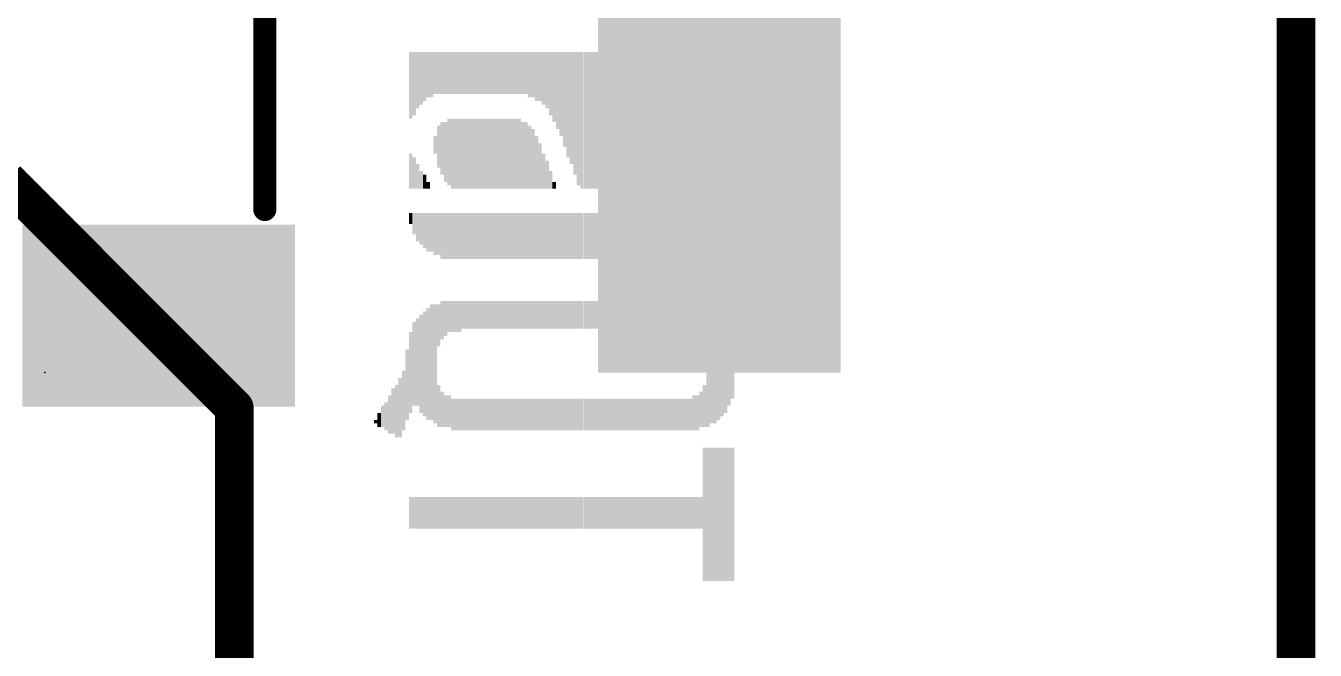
# Model space of a CAD drawing. Extents: x -44.1 to 38.2, y -17 to 24.8.
# Drawn here: x 29.72 to 38.23, y -5.01 to -0.89 of the extents above; entities that cross this region are included whole.
import ezdxf

# ---------------------------------------------------------------- set-up
doc = ezdxf.new("R2010")
doc.units = 0
for name, color, linetype in [('1', 12, 'CONTINUOUS'), ('16', 5, 'CONTINUOUS'), ('20', 53, 'CONTINUOUS'), ('21', 40, 'CONTINUOUS'), ('24', 6, 'CONTINUOUS')]:
    doc.layers.add(name, color=color, linetype=linetype)

# ---------------------------------------------------------------- blocks, each defined once
blk = doc.blocks.new('RECT')
blk.add_solid([(-0.5, -0.5), (0.5, -0.5), (-0.5, 0.5), (0.5, 0.5)])

msp = doc.modelspace()

# ---------------------------------------------------------------- linework, layer by layer
at = {"layer": '1', "const_width": 0.254}
msp.add_lwpolyline([(38.1, 10.795), (38.1, -10.795)], dxfattribs=at)
at = {"layer": '16', "const_width": 0.254}
for points in [[(38.1, 10.795), (38.1, -10.795)], [(29.591, -1.905), (31.095, -3.409)], [(31.095, -3.409), (31.095, -7.475)]]:
    msp.add_lwpolyline(points, dxfattribs=at)
at = {"layer": '16', "const_width": 0.127}
for points in [[(31.1585, -3.409, 1), (31.0315, -3.409)], [(31.0501, -3.4539, 1), (31.1399, -3.3641)]]:
    msp.add_lwpolyline(points, format="xyb", dxfattribs=at)
at = {"layer": '20'}
msp.add_line((38.1, 8.255), (38.1, -8.255), dxfattribs=at)
at = {"layer": '21', "const_width": 0.1524}
msp.add_lwpolyline([(31.296, -2.1), (31.296, 2.1)], dxfattribs=at)
at = {"layer": '21', "const_width": 0.0762}
msp.add_lwpolyline([(31.2579, -2.1, 1), (31.3341, -2.1)], format="xyb", dxfattribs=at)
at = {"layer": '24'}
msp.add_point((29.845, -3.175), dxfattribs=at)

# ---------------------------------------------------------------- block references
at = {"layer": '1', "xscale": 1.8, "yscale": 1.2, "rotation": 180}
msp.add_blockref('RECT', (30.596, -2.8), dxfattribs=at)
at = {"layer": '16', "xscale": 3, "yscale": 1.6, "rotation": 90}
msp.add_blockref('RECT', (34.295, -1.675), dxfattribs=at)
at = {"layer": '21', "rotation": 270}
for p, xscale, yscale in [((34.0821, 0.334), 5.5194, 0.0231), ((34.1052, 0.334), 5.5194, 0.0231), ((34.1283, 0.334), 5.5194, 0.0231), ((34.1514, 0.334), 5.5194, 0.0231), ((34.1746, 0.334), 5.5194, 0.0231), ((34.1977, 0.3467), 5.494, 0.0231), ((34.2208, 0.3467), 5.494, 0.0231), ((34.2439, 0.3581), 5.4712, 0.0231), ((34.267, 0.3581), 5.4712, 0.0231), ((34.29, 0.3696), 5.4483, 0.0229), ((34.313, 0.381), 5.4254, 0.0231), ((34.3361, 0.3924), 5.4026, 0.0231), ((34.3592, 0.4153), 5.3569, 0.0231), ((34.3823, 0.4496), 5.2883, 0.0231), ((34.059, -1.2357), 0.668, 0.0231), ((33.9437, -1.2128), 0.3937, 0.0231), ((33.9668, -1.2243), 0.4166, 0.0231), ((33.9899, -1.2243), 0.4623, 0.0231), ((34.013, -1.2243), 0.508, 0.0231), ((34.036, -1.2357), 0.5766, 0.0229), ((32.258, -1.2814), 0.4394, 0.0229), ((32.281, -1.27), 0.4166, 0.0231), ((32.3041, -1.2471), 0.3708, 0.0231), ((32.3272, -1.2357), 0.348, 0.0231), ((32.3503, -1.223), 0.3226, 0.0231), ((32.3734, -1.2116), 0.2997, 0.0231), ((32.3966, -1.2116), 0.2997, 0.0231), ((32.4197, -1.2001), 0.2769, 0.0231), ((32.4428, -1.2002), 0.2769, 0.0231), ((32.4659, -1.2001), 0.2769, 0.0231), ((32.489, -1.2002), 0.2769, 0.0231), ((32.512, -1.2002), 0.2769, 0.0229), ((32.535, -1.2002), 0.2769, 0.0231), ((32.5581, -1.2001), 0.2769, 0.0231), ((32.5812, -1.2002), 0.2769, 0.0231), ((32.6043, -1.2001), 0.2769, 0.0231), ((32.6274, -1.2002), 0.2769, 0.0231), ((32.6506, -1.2002), 0.2769, 0.0231), ((32.6737, -1.2001), 0.2769, 0.0231), ((32.6968, -1.2002), 0.2769, 0.0231), ((32.7199, -1.2001), 0.2769, 0.0231), ((32.743, -1.2002), 0.2769, 0.0231), ((32.766, -1.2002), 0.2769, 0.0229), ((32.789, -1.2002), 0.2769, 0.0231), ((32.8121, -1.2001), 0.2769, 0.0231), ((32.8352, -1.2002), 0.2769, 0.0231), ((32.8583, -1.2001), 0.2769, 0.0231), ((32.8814, -1.2002), 0.2769, 0.0231), ((32.9046, -1.2002), 0.2769, 0.0231), ((32.9277, -1.2001), 0.2769, 0.0231), ((32.9508, -1.2002), 0.2769, 0.0231), ((32.9739, -1.2001), 0.2769, 0.0231), ((32.997, -1.2002), 0.2769, 0.0231), ((33.02, -1.2002), 0.2769, 0.0229), ((33.043, -1.2116), 0.2997, 0.0231), ((33.0661, -1.2116), 0.2997, 0.0231), ((33.0892, -1.223), 0.3226, 0.0231), ((33.1123, -1.223), 0.3226, 0.0231), ((33.1354, -1.2357), 0.348, 0.0231), ((33.1586, -1.2471), 0.3708, 0.0231), ((33.1817, -1.27), 0.4166, 0.0231), ((33.2048, -1.2929), 0.4623, 0.0231), ((33.2279, -1.3157), 0.508, 0.0231), ((33.251, -1.3386), 0.5537, 0.0231), ((33.274, -1.3741), 0.6248, 0.0229), ((33.297, -1.4084), 0.6934, 0.0231), ((33.3201, -1.4313), 0.7391, 0.0231), ((33.3432, -1.4656), 0.8077, 0.0231), ((33.3663, -1.5011), 0.8788, 0.0231), ((33.3894, -1.5126), 0.9017, 0.0231), ((33.4126, -1.5126), 0.9017, 0.0231), ((33.4357, -1.5126), 0.9017, 0.0231), ((33.4588, -1.5126), 0.9017, 0.0231), ((33.4819, -1.5126), 0.9017, 0.0231), ((33.505, -1.2002), 0.2769, 0.0231), ((33.528, -1.2002), 0.2769, 0.0229), ((33.551, -1.2002), 0.2769, 0.0231), ((33.5741, -1.2001), 0.2769, 0.0231), ((33.5972, -1.2002), 0.2769, 0.0231), ((33.6203, -1.2001), 0.2769, 0.0231), ((33.6434, -1.2002), 0.2769, 0.0231), ((33.6666, -1.2002), 0.2769, 0.0231), ((33.6897, -1.2001), 0.2769, 0.0231), ((33.7128, -1.2002), 0.2769, 0.0231), ((33.7359, -1.2001), 0.2769, 0.0231), ((33.759, -1.2116), 0.2997, 0.0231), ((33.782, -1.2116), 0.2997, 0.0229), ((33.805, -1.2116), 0.2997, 0.0231), ((33.8281, -1.2116), 0.2997, 0.0231), ((33.8512, -1.2002), 0.3226, 0.0231), ((33.8743, -1.2116), 0.3454, 0.0231), ((33.8974, -1.2116), 0.3454, 0.0231), ((33.9206, -1.2243), 0.3708, 0.0231), ((32.4659, -1.6967), 0.3454, 0.0231), ((32.489, -1.7208), 0.3937, 0.0231), ((32.512, -1.7208), 0.4394, 0.0229), ((32.535, -1.7323), 0.4623, 0.0231), ((32.5581, -1.7323), 0.4623, 0.0231), ((32.5812, -1.7323), 0.4623, 0.0231), ((32.6043, -1.7323), 0.4623, 0.0231), ((32.6274, -1.7323), 0.4623, 0.0231), ((32.6506, -1.7323), 0.4623, 0.0231), ((32.6737, -1.7323), 0.4623, 0.0231), ((32.6968, -1.7323), 0.4623, 0.0231), ((32.7199, -1.7323), 0.4623, 0.0231), ((32.743, -1.7323), 0.4623, 0.0231), ((32.766, -1.7323), 0.4623, 0.0229), ((32.789, -1.7323), 0.4623, 0.0231), ((32.8121, -1.7323), 0.4623, 0.0231), ((32.8352, -1.7323), 0.4623, 0.0231), ((32.8583, -1.7323), 0.4623, 0.0231), ((32.8814, -1.7323), 0.4623, 0.0231), ((32.9046, -1.7323), 0.4623, 0.0231), ((32.9277, -1.7323), 0.4623, 0.0231), ((32.9508, -1.7323), 0.4623, 0.0231), ((32.9739, -1.7323), 0.4623, 0.0231), ((32.997, -1.7437), 0.4394, 0.0231), ((33.02, -1.7437), 0.4394, 0.0229), ((33.505, -1.7437), 0.4394, 0.0231), ((33.528, -1.7437), 0.4394, 0.0229), ((33.551, -1.7437), 0.4394, 0.0231), ((33.5741, -1.7437), 0.4394, 0.0231), ((33.5972, -1.7437), 0.4394, 0.0231), ((33.6203, -1.7437), 0.4394, 0.0231), ((33.6434, -1.7437), 0.4394, 0.0231), ((33.6666, -1.7437), 0.4394, 0.0231), ((33.6897, -1.7437), 0.4394, 0.0231), ((33.7128, -1.7437), 0.4394, 0.0231), ((33.7359, -1.7437), 0.4394, 0.0231), ((33.759, -1.7437), 0.4394, 0.0231), ((33.782, -1.7437), 0.4394, 0.0229), ((33.805, -1.7323), 0.4166, 0.0231), ((33.8281, -1.7323), 0.4166, 0.0231), ((32.4197, -1.6739), 0.1168, 0.0231), ((32.4428, -1.6853), 0.2769, 0.0231), ((33.043, -1.7551), 0.4166, 0.0231), ((33.0661, -1.7666), 0.3937, 0.0231), ((33.0892, -1.7894), 0.348, 0.0231), ((33.8512, -1.7323), 0.3708, 0.0231), ((33.8743, -1.7437), 0.348, 0.0231), ((33.8974, -1.731), 0.2769, 0.0231), ((33.1123, -1.8136), 0.2997, 0.0231), ((33.9206, -1.7437), 0.1143, 0.0231), ((32.258, -1.8478), 0.2311, 0.0229), ((32.281, -1.8593), 0.2083, 0.0231), ((33.1354, -1.8478), 0.2311, 0.0231), ((33.1586, -1.8707), 0.1854, 0.0231), ((32.3041, -1.8821), 0.1626, 0.0231), ((32.3272, -1.905), 0.1168, 0.0231), ((32.3503, -1.9164), 0.094, 0.0231), ((33.1817, -1.905), 0.1168, 0.0231), ((32.3734, -1.9406), 0.0457, 0.0231), ((33.2048, -1.9406), 0.0457, 0.0231), ((34.059, -2.159), 0.5334, 0.0231), ((33.9899, -2.2288), 0.3937, 0.0231), ((34.013, -2.206), 0.4394, 0.0231), ((34.036, -2.1946), 0.4623, 0.0229), ((32.258, -2.159), 0.0711, 0.0229), ((32.281, -2.1933), 0.1397, 0.0231), ((32.3041, -2.2161), 0.1854, 0.0231), ((32.3272, -2.2276), 0.2083, 0.0231), ((32.3503, -2.239), 0.2311, 0.0231), ((32.3734, -2.2504), 0.254, 0.0231), ((32.3966, -2.2504), 0.254, 0.0231), ((32.4197, -2.2619), 0.2769, 0.0231), ((32.4428, -2.2619), 0.2769, 0.0231), ((32.4659, -2.2746), 0.3023, 0.0231), ((32.489, -2.2746), 0.3023, 0.0231), ((32.512, -2.2746), 0.3023, 0.0229), ((32.535, -2.2746), 0.3023, 0.0231), ((32.5581, -2.2746), 0.3023, 0.0231), ((32.5812, -2.2746), 0.3023, 0.0231), ((32.6043, -2.2746), 0.3023, 0.0231), ((32.6274, -2.2746), 0.3023, 0.0231), ((32.6506, -2.2746), 0.3023, 0.0231), ((32.6737, -2.2746), 0.3023, 0.0231), ((32.6968, -2.2746), 0.3023, 0.0231), ((32.7199, -2.2746), 0.3023, 0.0231), ((32.743, -2.2746), 0.3023, 0.0231), ((32.766, -2.2746), 0.3023, 0.0229), ((32.789, -2.2746), 0.3023, 0.0231), ((32.8121, -2.2746), 0.3023, 0.0231), ((32.8352, -2.2746), 0.3023, 0.0231), ((32.8583, -2.2746), 0.3023, 0.0231), ((32.8814, -2.2746), 0.3023, 0.0231), ((32.9046, -2.2746), 0.3023, 0.0231), ((32.9277, -2.2746), 0.3023, 0.0231), ((32.9508, -2.2746), 0.3023, 0.0231), ((32.9739, -2.2746), 0.3023, 0.0231), ((32.997, -2.2746), 0.3023, 0.0231), ((33.02, -2.2746), 0.3023, 0.0229), ((33.043, -2.2746), 0.3023, 0.0231), ((33.0661, -2.2746), 0.3023, 0.0231), ((33.0892, -2.2746), 0.3023, 0.0231), ((33.1123, -2.2746), 0.3023, 0.0231), ((33.1354, -2.2746), 0.3023, 0.0231), ((33.1586, -2.2746), 0.3023, 0.0231), ((33.1817, -2.2746), 0.3023, 0.0231), ((33.2048, -2.2746), 0.3023, 0.0231), ((33.2279, -2.2746), 0.3023, 0.0231), ((33.251, -2.2746), 0.3023, 0.0231), ((33.274, -2.2746), 0.3023, 0.0229), ((33.297, -2.2746), 0.3023, 0.0231), ((33.3201, -2.2746), 0.3023, 0.0231), ((33.3432, -2.2746), 0.3023, 0.0231), ((33.3663, -2.2746), 0.3023, 0.0231), ((33.3894, -2.2746), 0.3023, 0.0231), ((33.4126, -2.2746), 0.3023, 0.0231), ((33.4357, -2.2746), 0.3023, 0.0231), ((33.4588, -2.2746), 0.3023, 0.0231), ((33.4819, -2.2746), 0.3023, 0.0231), ((33.505, -2.2746), 0.3023, 0.0231), ((33.528, -2.2746), 0.3023, 0.0229), ((33.551, -2.2746), 0.3023, 0.0231), ((33.5741, -2.2746), 0.3023, 0.0231), ((33.5972, -2.2746), 0.3023, 0.0231), ((33.6203, -2.2746), 0.3023, 0.0231), ((33.6434, -2.2746), 0.3023, 0.0231), ((33.6666, -2.2746), 0.3023, 0.0231), ((33.6897, -2.2746), 0.3023, 0.0231), ((33.7128, -2.2746), 0.3023, 0.0231), ((33.7359, -2.2746), 0.3023, 0.0231), ((33.759, -2.2746), 0.3023, 0.0231), ((33.782, -2.2746), 0.3023, 0.0229), ((33.805, -2.2746), 0.3023, 0.0231), ((33.8281, -2.2631), 0.3251, 0.0231), ((33.8512, -2.2631), 0.3251, 0.0231), ((33.8743, -2.2631), 0.3251, 0.0231), ((33.8974, -2.2517), 0.348, 0.0231), ((33.9206, -2.2517), 0.348, 0.0231), ((33.9437, -2.2403), 0.3708, 0.0231), ((33.9668, -2.2403), 0.3708, 0.0231), ((32.4659, -2.8296), 0.254, 0.0231), ((32.489, -2.8181), 0.2311, 0.0231), ((32.512, -2.8054), 0.2057, 0.0229), ((32.535, -2.8054), 0.2057, 0.0231), ((32.5581, -2.8054), 0.2057, 0.0231), ((32.5812, -2.8054), 0.2057, 0.0231), ((32.6043, -2.794), 0.1829, 0.0231), ((32.6274, -2.794), 0.1829, 0.0231), ((32.6506, -2.794), 0.1829, 0.0231), ((32.6737, -2.794), 0.1829, 0.0231), ((32.6968, -2.794), 0.1829, 0.0231), ((32.7199, -2.794), 0.1829, 0.0231), ((32.743, -2.794), 0.1829, 0.0231), ((32.766, -2.794), 0.1829, 0.0229), ((32.789, -2.794), 0.1829, 0.0231), ((32.8121, -2.794), 0.1829, 0.0231), ((32.8352, -2.794), 0.1829, 0.0231), ((32.8583, -2.794), 0.1829, 0.0231), ((32.8814, -2.794), 0.1829, 0.0231), ((32.9046, -2.794), 0.1829, 0.0231), ((32.9277, -2.794), 0.1829, 0.0231), ((32.9508, -2.794), 0.1829, 0.0231), ((32.9739, -2.794), 0.1829, 0.0231), ((32.997, -2.794), 0.1829, 0.0231), ((33.02, -2.794), 0.1829, 0.0229), ((33.043, -2.794), 0.1829, 0.0231), ((33.0661, -2.794), 0.1829, 0.0231), ((33.0892, -2.794), 0.1829, 0.0231), ((33.1123, -2.794), 0.1829, 0.0231), ((33.1354, -2.794), 0.1829, 0.0231), ((33.1586, -2.794), 0.1829, 0.0231), ((33.1817, -2.794), 0.1829, 0.0231), ((33.2048, -2.794), 0.1829, 0.0231), ((33.2279, -2.794), 0.1829, 0.0231), ((33.251, -2.794), 0.1829, 0.0231), ((33.274, -2.794), 0.1829, 0.0229), ((33.297, -2.794), 0.1829, 0.0231), ((33.3201, -2.794), 0.1829, 0.0231), ((33.3432, -2.794), 0.1829, 0.0231), ((33.3663, -2.794), 0.1829, 0.0231), ((33.3894, -2.794), 0.1829, 0.0231), ((33.4126, -2.794), 0.1829, 0.0231), ((33.4357, -2.794), 0.1829, 0.0231), ((33.4588, -2.794), 0.1829, 0.0231), ((33.4819, -2.794), 0.1829, 0.0231), ((33.505, -2.794), 0.1829, 0.0231), ((33.528, -2.794), 0.1829, 0.0229), ((33.551, -2.794), 0.1829, 0.0231), ((33.5741, -2.794), 0.1829, 0.0231), ((33.5972, -2.794), 0.1829, 0.0231), ((33.6203, -2.794), 0.1829, 0.0231), ((33.6434, -2.794), 0.1829, 0.0231), ((33.6666, -2.794), 0.1829, 0.0231), ((33.6897, -2.794), 0.1829, 0.0231), ((33.7128, -2.794), 0.1829, 0.0231), ((33.7359, -2.794), 0.1829, 0.0231), ((33.759, -2.794), 0.1829, 0.0231), ((33.782, -2.794), 0.1829, 0.0229), ((33.805, -2.794), 0.1829, 0.0231), ((33.8281, -2.794), 0.1829, 0.0231), ((33.8512, -2.794), 0.1829, 0.0231), ((33.8743, -2.794), 0.1829, 0.0231), ((33.8974, -2.794), 0.1829, 0.0231), ((33.9206, -2.794), 0.1829, 0.0231), ((33.9437, -2.794), 0.1829, 0.0231), ((33.9668, -2.794), 0.1829, 0.0231), ((33.9899, -2.794), 0.1829, 0.0231), ((34.013, -2.794), 0.1829, 0.0231), ((34.036, -2.8054), 0.2057, 0.0229), ((34.059, -2.8054), 0.2057, 0.0231), ((34.0821, -2.8054), 0.2057, 0.0231), ((34.1052, -2.8054), 0.2057, 0.0231), ((34.1283, -2.8054), 0.2057, 0.0231), ((34.1514, -2.8181), 0.2311, 0.0231), ((34.1746, -2.8296), 0.254, 0.0231), ((32.3272, -3.1179), 0.6477, 0.0231), ((32.3503, -3.1178), 0.6934, 0.0231), ((32.3734, -3.1179), 0.7391, 0.0231), ((32.3966, -3.1064), 0.762, 0.0231), ((32.4197, -3.1178), 0.7849, 0.0231), ((32.4428, -2.8639), 0.2769, 0.0231), ((34.1977, -2.8638), 0.2769, 0.0231), ((34.2208, -3.1293), 0.8077, 0.0231), ((34.2439, -3.1293), 0.762, 0.0231), ((34.267, -3.1293), 0.762, 0.0231), ((34.29, -3.1293), 0.7163, 0.0229), ((34.313, -3.1293), 0.6706, 0.0231), ((32.281, -3.1166), 0.5537, 0.0231), ((32.3041, -3.1051), 0.5766, 0.0231), ((34.3361, -3.1293), 0.6248, 0.0231), ((34.3592, -3.1166), 0.5537, 0.0231), ((32.258, -3.175), 0.5334, 0.0229), ((34.3823, -3.128), 0.4394, 0.0231), ((32.235, -3.2563), 0.4623, 0.0231), ((32.1888, -3.4061), 0.3912, 0.0231), ((32.2119, -3.3591), 0.3937, 0.0231), ((32.1426, -3.429), 0.2997, 0.0231), ((32.1657, -3.429), 0.3454, 0.0231), ((32.4428, -3.3947), 0.2769, 0.0231), ((32.4659, -3.4176), 0.2311, 0.0231), ((34.1746, -3.4176), 0.2311, 0.0231), ((34.1977, -3.3947), 0.2769, 0.0231), ((32.0732, -3.4633), 0.1397, 0.0231), ((32.0963, -3.4633), 0.1854, 0.0231), ((32.1194, -3.4519), 0.254, 0.0231), ((32.489, -3.429), 0.2083, 0.0231), ((32.512, -3.429), 0.2083, 0.0229), ((32.535, -3.4519), 0.2083, 0.0231), ((32.5581, -3.4519), 0.2083, 0.0231), ((32.5812, -3.4519), 0.2083, 0.0231), ((32.6043, -3.4519), 0.2083, 0.0231), ((32.6274, -3.4519), 0.2083, 0.0231), ((32.6506, -3.4519), 0.2083, 0.0231), ((32.6737, -3.4519), 0.2083, 0.0231), ((32.6968, -3.4519), 0.2083, 0.0231), ((32.7199, -3.4519), 0.2083, 0.0231), ((32.743, -3.4519), 0.2083, 0.0231), ((32.766, -3.4519), 0.2083, 0.0229), ((32.789, -3.4519), 0.2083, 0.0231), ((32.8121, -3.4519), 0.2083, 0.0231), ((32.8352, -3.4519), 0.2083, 0.0231), ((32.8583, -3.4519), 0.2083, 0.0231), ((32.8814, -3.4519), 0.2083, 0.0231), ((32.9046, -3.4519), 0.2083, 0.0231), ((32.9277, -3.4519), 0.2083, 0.0231), ((32.9508, -3.4519), 0.2083, 0.0231), ((32.9739, -3.4519), 0.2083, 0.0231), ((32.997, -3.4519), 0.2083, 0.0231), ((33.02, -3.4519), 0.2083, 0.0229), ((33.043, -3.4519), 0.2083, 0.0231), ((33.0661, -3.4519), 0.2083, 0.0231), ((33.0892, -3.4519), 0.2083, 0.0231), ((33.1123, -3.4519), 0.2083, 0.0231), ((33.1354, -3.4519), 0.2083, 0.0231), ((33.1586, -3.4519), 0.2083, 0.0231), ((33.1817, -3.4519), 0.2083, 0.0231), ((33.2048, -3.4519), 0.2083, 0.0231), ((33.2279, -3.4519), 0.2083, 0.0231), ((33.251, -3.4519), 0.2083, 0.0231), ((33.274, -3.4519), 0.2083, 0.0229), ((33.297, -3.4519), 0.2083, 0.0231), ((33.3201, -3.4519), 0.2083, 0.0231), ((33.3432, -3.4519), 0.2083, 0.0231), ((33.3663, -3.4519), 0.2083, 0.0231), ((33.3894, -3.4519), 0.2083, 0.0231), ((33.4126, -3.4519), 0.2083, 0.0231), ((33.4357, -3.4519), 0.2083, 0.0231), ((33.4588, -3.4519), 0.2083, 0.0231), ((33.4819, -3.4519), 0.2083, 0.0231), ((33.505, -3.4519), 0.2083, 0.0231), ((33.528, -3.4519), 0.2083, 0.0229), ((33.551, -3.4519), 0.2083, 0.0231), ((33.5741, -3.4519), 0.2083, 0.0231), ((33.5972, -3.4519), 0.2083, 0.0231), ((33.6203, -3.4519), 0.2083, 0.0231), ((33.6434, -3.4519), 0.2083, 0.0231), ((33.6666, -3.4519), 0.2083, 0.0231), ((33.6897, -3.4519), 0.2083, 0.0231), ((33.7128, -3.4519), 0.2083, 0.0231), ((33.7359, -3.4519), 0.2083, 0.0231), ((33.759, -3.4519), 0.2083, 0.0231), ((33.782, -3.4519), 0.2083, 0.0229), ((33.805, -3.4519), 0.2083, 0.0231), ((33.8281, -3.4519), 0.2083, 0.0231), ((33.8512, -3.4519), 0.2083, 0.0231), ((33.8743, -3.4519), 0.2083, 0.0231), ((33.8974, -3.4519), 0.2083, 0.0231), ((33.9206, -3.4519), 0.2083, 0.0231), ((33.9437, -3.4519), 0.2083, 0.0231), ((33.9668, -3.4519), 0.2083, 0.0231), ((33.9899, -3.4519), 0.2083, 0.0231), ((34.013, -3.4519), 0.2083, 0.0231), ((34.036, -3.4519), 0.2083, 0.0229), ((34.059, -3.4519), 0.2083, 0.0231), ((34.0821, -3.4519), 0.2083, 0.0231), ((34.1052, -3.4519), 0.2083, 0.0231), ((34.1283, -3.4404), 0.2311, 0.0231), ((34.1514, -3.4404), 0.2311, 0.0231), ((32.027, -3.4989), 0.0229, 0.0231), ((32.0501, -3.4874), 0.0914, 0.0231), ((34.1977, -4.1097), 0.8788, 0.0231), ((34.2208, -4.1097), 0.8788, 0.0231), ((34.2439, -4.1097), 0.8788, 0.0231), ((34.267, -4.1097), 0.8788, 0.0231), ((34.29, -4.1097), 0.8788, 0.0229), ((34.313, -4.1097), 0.8788, 0.0231), ((34.3361, -4.1097), 0.8788, 0.0231), ((34.3592, -4.1097), 0.8788, 0.0231), ((34.3823, -4.1097), 0.8788, 0.0231), ((32.258, -4.0996), 0.2083, 0.0229), ((32.281, -4.0996), 0.2083, 0.0231), ((32.3041, -4.0996), 0.2083, 0.0231), ((32.3272, -4.0996), 0.2083, 0.0231), ((32.3503, -4.0996), 0.2083, 0.0231), ((32.3734, -4.0996), 0.2083, 0.0231), ((32.3966, -4.0996), 0.2083, 0.0231), ((32.4197, -4.0996), 0.2083, 0.0231), ((32.4428, -4.0996), 0.2083, 0.0231), ((32.4659, -4.0996), 0.2083, 0.0231), ((32.489, -4.0996), 0.2083, 0.0231), ((32.512, -4.0996), 0.2083, 0.0229), ((32.535, -4.0996), 0.2083, 0.0231), ((32.5581, -4.0996), 0.2083, 0.0231), ((32.5812, -4.0996), 0.2083, 0.0231), ((32.6043, -4.0996), 0.2083, 0.0231), ((32.6274, -4.0996), 0.2083, 0.0231), ((32.6506, -4.0996), 0.2083, 0.0231), ((32.6737, -4.0996), 0.2083, 0.0231), ((32.6968, -4.0996), 0.2083, 0.0231), ((32.7199, -4.0996), 0.2083, 0.0231), ((32.743, -4.0996), 0.2083, 0.0231), ((32.766, -4.0996), 0.2083, 0.0229), ((32.789, -4.0996), 0.2083, 0.0231), ((32.8121, -4.0996), 0.2083, 0.0231), ((32.8352, -4.0996), 0.2083, 0.0231), ((32.8583, -4.0996), 0.2083, 0.0231), ((32.8814, -4.0996), 0.2083, 0.0231), ((32.9046, -4.0996), 0.2083, 0.0231), ((32.9277, -4.0996), 0.2083, 0.0231), ((32.9508, -4.0996), 0.2083, 0.0231), ((32.9739, -4.0996), 0.2083, 0.0231), ((32.997, -4.0996), 0.2083, 0.0231), ((33.02, -4.0996), 0.2083, 0.0229), ((33.043, -4.0996), 0.2083, 0.0231), ((33.0661, -4.0996), 0.2083, 0.0231), ((33.0892, -4.0996), 0.2083, 0.0231), ((33.1123, -4.0996), 0.2083, 0.0231), ((33.1354, -4.0996), 0.2083, 0.0231), ((33.1586, -4.0996), 0.2083, 0.0231), ((33.1817, -4.0996), 0.2083, 0.0231), ((33.2048, -4.0996), 0.2083, 0.0231), ((33.2279, -4.0996), 0.2083, 0.0231), ((33.251, -4.0996), 0.2083, 0.0231), ((33.274, -4.0996), 0.2083, 0.0229), ((33.297, -4.0996), 0.2083, 0.0231), ((33.3201, -4.0996), 0.2083, 0.0231), ((33.3432, -4.0996), 0.2083, 0.0231), ((33.3663, -4.0996), 0.2083, 0.0231), ((33.3894, -4.0996), 0.2083, 0.0231), ((33.4126, -4.0996), 0.2083, 0.0231), ((33.4357, -4.0996), 0.2083, 0.0231), ((33.4588, -4.0996), 0.2083, 0.0231), ((33.4819, -4.0996), 0.2083, 0.0231), ((33.505, -4.0996), 0.2083, 0.0231), ((33.528, -4.0996), 0.2083, 0.0229), ((33.551, -4.0996), 0.2083, 0.0231), ((33.5741, -4.0996), 0.2083, 0.0231), ((33.5972, -4.0996), 0.2083, 0.0231), ((33.6203, -4.0996), 0.2083, 0.0231), ((33.6434, -4.0996), 0.2083, 0.0231), ((33.6666, -4.0996), 0.2083, 0.0231), ((33.6897, -4.0996), 0.2083, 0.0231), ((33.7128, -4.0996), 0.2083, 0.0231), ((33.7359, -4.0996), 0.2083, 0.0231), ((33.759, -4.0996), 0.2083, 0.0231), ((33.782, -4.0996), 0.2083, 0.0229), ((33.805, -4.0996), 0.2083, 0.0231), ((33.8281, -4.0996), 0.2083, 0.0231), ((33.8512, -4.0996), 0.2083, 0.0231), ((33.8743, -4.0996), 0.2083, 0.0231), ((33.8974, -4.0996), 0.2083, 0.0231), ((33.9206, -4.0996), 0.2083, 0.0231), ((33.9437, -4.0996), 0.2083, 0.0231), ((33.9668, -4.0996), 0.2083, 0.0231), ((33.9899, -4.0996), 0.2083, 0.0231), ((34.013, -4.0996), 0.2083, 0.0231), ((34.036, -4.0996), 0.2083, 0.0229), ((34.059, -4.0996), 0.2083, 0.0231), ((34.0821, -4.0996), 0.2083, 0.0231), ((34.1052, -4.0996), 0.2083, 0.0231), ((34.1283, -4.0996), 0.2083, 0.0231), ((34.1514, -4.0996), 0.2083, 0.0231), ((34.1746, -4.0996), 0.2083, 0.0231)]:
    msp.add_blockref('RECT', p, dxfattribs=dict(at, xscale=xscale, yscale=yscale))

doc.saveas('drawing.dxf')
